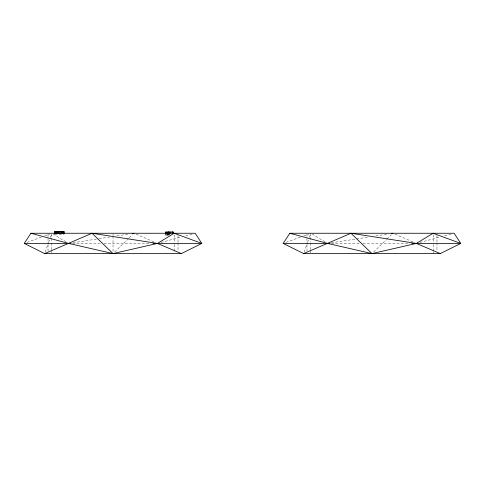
<?xml version="1.0" encoding="UTF-8"?>
<svg xmlns="http://www.w3.org/2000/svg" width="485" height="485" viewBox="0 0 485 485"><rect width="100%" height="100%" fill="white"/><g stroke="black" fill="none" stroke-linecap="round" stroke-linejoin="round"><path stroke-width="0.36" stroke-dasharray="2.42 1.82" d="M45.184 252.194L48.403 243.076M48.652 242.373L50.137 238.165M50.385 237.462L51.622 233.952M304.125 252.194L307.344 243.076M307.593 242.373L309.078 238.165M309.327 237.462L310.564 233.952M114.642 252.03L128.64 238.468M129.18 237.947L132.411 234.819M373.583 252.03L386.503 239.511M387.042 238.99L391.346 234.819M27.081 242.379L41.249 237.165M44.79 235.862L49.749 234.037M286.023 242.379L300.191 237.165M303.731 235.862L308.684 234.037M161.05 242.445L181.384 236.971M185.743 235.795L192.278 234.037M419.992 242.445L440.325 236.971M444.684 235.795L451.22 234.037M73.096 242.73L98.358 238.802M99.104 238.687L109.507 237.068M116.933 235.91L128.822 234.061M331.297 242.846L355.814 239.032M356.56 238.917L368.442 237.068M375.875 235.91L387.764 234.061M54.799 234.485L64.014 234.485M165.609 235.104L169.908 235.104M72.404 243.428L100.989 243.428M104.002 243.428L150.647 243.428M331.34 243.428L359.931 243.428M362.944 243.428L409.589 243.428M395.026 234.152L412.917 241.93M136.091 234.152L153.981 241.93M312.104 234.037L324.998 241.857M53.162 234.037L66.057 241.857M436.967 235.51L436.967 242.294M436.967 243.046L436.967 251.339M433.62 234.758L433.62 243.803M433.62 244.555L433.62 251.339M433.62 252.091L433.62 253.6M310.315 233.255L310.315 242.294M310.315 243.046L310.315 249.83M310.315 250.581L310.315 252.843M306.975 234.006L306.975 243.803M306.975 244.555L306.975 251.339M178.025 235.51L178.025 242.294M178.025 243.046L178.025 251.339M174.685 234.758L174.685 243.803M174.685 244.555L174.685 251.339M169.829 232.636L169.829 234.485M169.198 233.255L169.198 234.485M169.107 232.636L169.107 235.104M168.889 233.255L168.889 235.104M168.58 232.636L168.58 235.104M168.289 233.255L168.289 235.104M167.871 233.867L167.871 235.104M167.58 232.636L167.58 235.104M167.101 232.636L167.101 235.104M166.61 232.636L166.61 235.104M165.949 232.636L165.912 235.104M165.652 232.636L165.652 235.104M113.029 234.006L113.029 235.51M113.029 236.268L113.029 252.091M51.38 234.006L51.38 242.294M51.38 243.046L51.38 249.83M51.38 250.581L51.38 252.843M48.033 234.006L48.033 243.803M48.033 244.555L48.033 251.339"/><path stroke-width="0.73" d="M24.25 243.428L30.876 233.255L195.182 233.255L201.808 243.428L181.372 253.6L44.687 253.6L24.25 243.428L70.895 243.428M283.191 243.428L289.818 233.255L454.124 233.255L460.75 243.428L440.313 253.6L303.628 253.6L283.191 243.428L329.836 243.428M181.372 253.6L157.419 243.428L92.035 233.255L44.687 253.6M440.313 253.6L416.36 243.428L350.976 233.255L303.628 253.6M30.876 233.255L68.64 243.428L113.029 253.6L157.419 243.428L174.188 233.255L201.808 243.428L152.902 243.428M289.818 233.255L327.581 243.428L371.971 253.6L416.36 243.428L433.129 233.255L460.75 243.428L411.844 243.428M132.538 233.485L134.024 233.255M391.48 233.485L392.965 233.255M350.976 233.255L371.971 253.6M92.035 233.255L113.029 253.6M173.272 233.255L173.272 232.018L165.609 232.018L165.652 233.255M172.963 232.018L172.963 233.255M172.824 232.018L172.824 233.255M172.484 232.018L172.484 233.255M170.805 232.018L170.805 233.255M169.198 232.018L169.198 233.255M168.889 232.018L168.889 233.255M168.58 232.018L168.58 233.255M168.289 232.018L168.289 233.255M167.101 232.018L167.101 233.255M165.912 232.018L165.912 233.255M64.014 233.255L64.014 231.4L54.799 231.4L54.799 233.255M63.868 231.4L63.923 233.255M63.662 231.4L63.662 233.255M63.341 231.4L63.341 233.255M62.971 231.4L62.971 233.255M62.523 231.4L62.523 233.255M62.013 231.4L62.013 233.255M61.431 231.4L61.431 233.255M60.473 231.4L60.473 233.255M59.376 231.4L59.376 233.255M58.655 231.4L58.655 233.255M57.933 231.4L57.933 233.255M57.266 231.4L57.266 233.255M56.684 231.4L56.684 233.255M56.327 231.4L56.327 233.255M56.151 231.4L56.181 233.255M55.951 231.4L55.951 233.255M55.799 231.4L55.799 233.255M55.648 231.4L55.648 233.255M55.393 231.4L55.393 233.255M55.187 231.4L55.187 233.255M55.023 231.4L54.95 233.255"/></g></svg>
